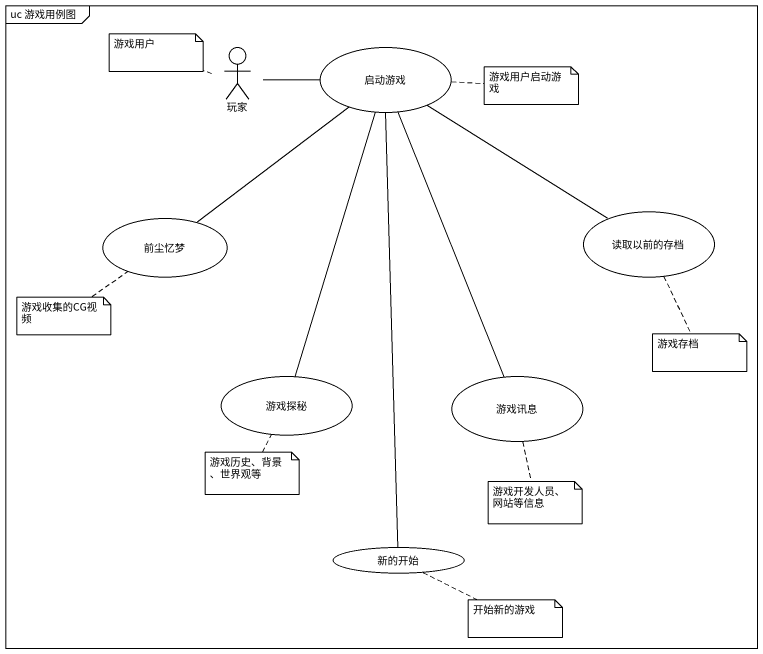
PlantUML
@startuml
mainframe uc 游戏用例图
actor 玩家
usecase 启动游戏
usecase 读取以前的存档
usecase 前尘忆梦
usecase 游戏探秘
usecase 游戏讯息
usecase 新的开始
玩家 -right- 启动游戏
读取以前的存档 -up- 启动游戏
前尘忆梦 -up- 启动游戏
游戏探秘 -up- 启动游戏
游戏讯息 -up- 启动游戏
新的开始 -up- 启动游戏
note left of 玩家 : 游戏用户
note right of 启动游戏 : 游戏用户启动游戏
note bottom of 前尘忆梦 : 游戏收集的CG视频
note bottom of 读取以前的存档 : 游戏存档
note bottom of 游戏探秘 : 游戏历史、背景、世界观等
note bottom of 游戏讯息 : 游戏开发人员、网站等信息
note right of 新的开始 : 开始新的游戏
@enduml
